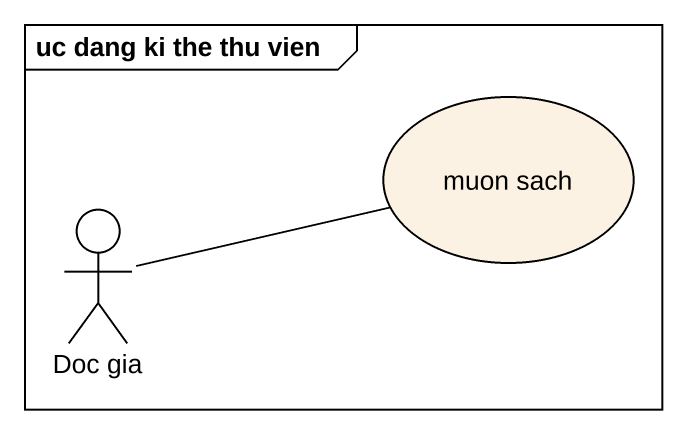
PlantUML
@startuml
mainframe uc dang ki the thu vien
usecase "muon sach" as muon_sach
actor "Doc gia" as Doc_gia
Doc_gia -right- muon_sach
@enduml
